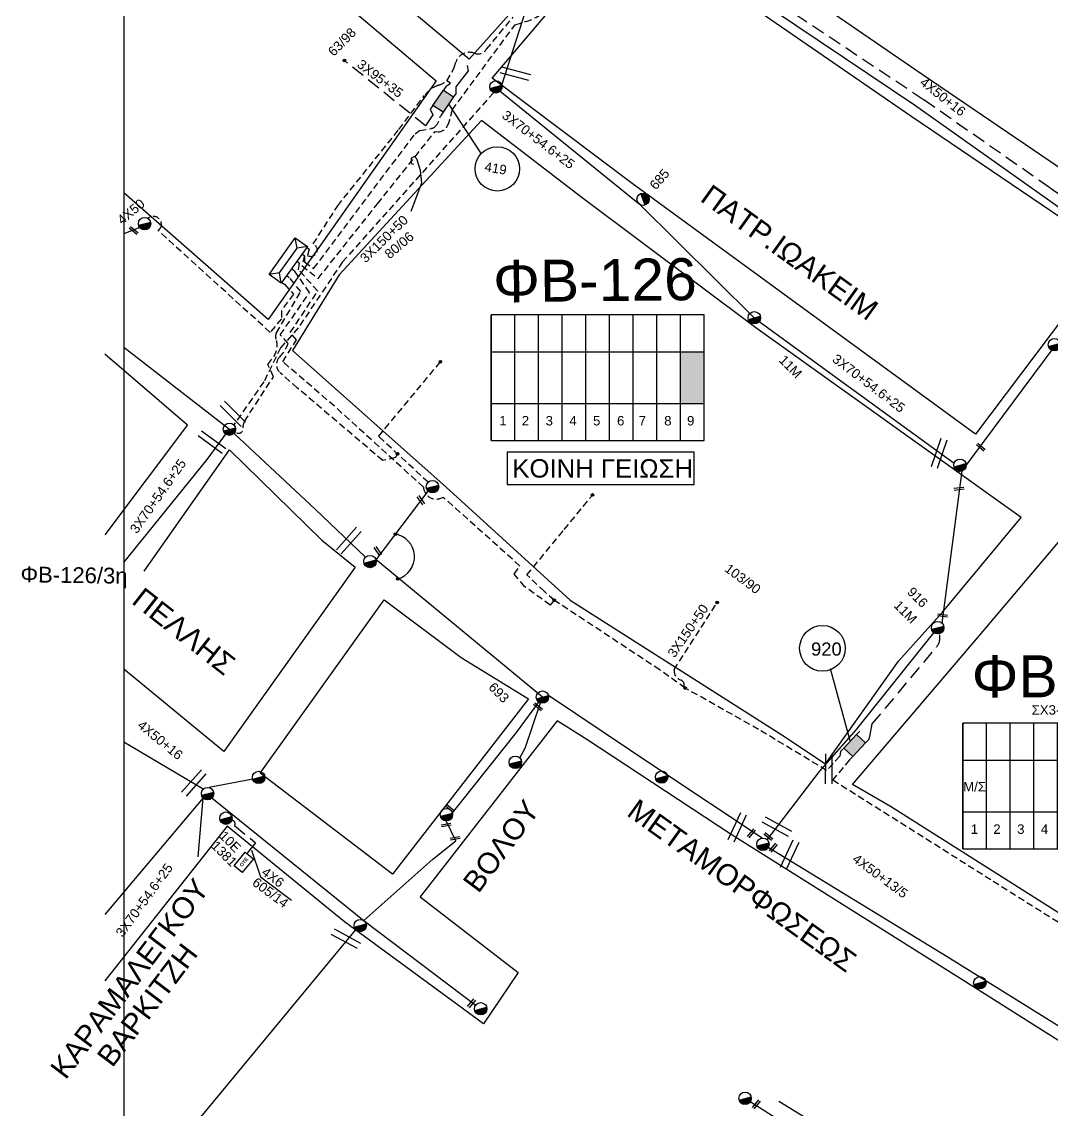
# Model space of a CAD drawing. Header units: millimetres. Extents: x 6950 to 9601, y 853 to 1951.
# Drawn here: x 6973.3 to 7169.3, y 1475 to 1682 of the extents above; entities that cross this region are included whole.
import ezdxf
from ezdxf.enums import TextEntityAlignment as Align

# ---------------------------------------------------------------- set-up
doc = ezdxf.new("R2010")
doc.units = ezdxf.units.MM
doc.linetypes.add('DASHED', pattern=[19.05, 12.7, -6.35])
for name, color, linetype in [('Link Box 4 Διευθύνσεων', 7, 'Continuous'), ('Pillar OTE', 7, 'Continuous'), ('Άγνωστα', 7, 'Continuous'), ('Ασφαλειοκιβώτια Χ.Τ 9 αναχωρήσεων', 7, 'Continuous'), ('Επιγραφές - Σχήματα', 7, 'Continuous'), ('Καλώδια ΧΤ   3x150+50CU', 7, 'DASHED'), ('Μηχανική τομή', 7, 'Continuous'), ('Στύλος ΦΜ', 7, 'Continuous'), ('Στύλος ΦΜ @ 1', 7, 'Continuous'), ('Συνδέσεις', 7, 'Continuous'), ('Συνεστραμμένα ΧΤ   3x70+54.6+25 AL', 7, 'SYN_LINE'), ('Τομή', 7, 'Continuous'), ('Υποσταθμός πόλεως', 7, 'Continuous'), ('Υπόβαθρο ΔΕΗ', 7, 'Continuous'), ('Υπόγεια καλώδια Παροχών ΧΤ   4x6', 7, 'DASHED')]:
    doc.layers.add(name, color=color, linetype=linetype)
doc.styles.add('Annotative', font='ARIAL.TTF')
doc.styles.add('arial', font='ARIAL.TTF')
doc.styles.get("Standard").update_dxf_attribs({"font": 'ARIAL.TTF'})
doc.linetypes.add('SYN_LINE', pattern='A,0.5,-0.0001,["/\\/\\/\\/",Standard,S=0.1,R=0,X=0,Y=-0.05],-0.25', length=0.7501)
doc.dimstyles.new('ISO-25', dxfattribs={"dimtxt": 2.5, "dimasz": 2.5, "dimexe": 1.25, "dimexo": 0.625, "dimtad": 1, "dimtxsty": 'Standard', "dimcen": 2.5, "dimadec": 0, "dimazin": 0, "dimtfac": 1, "dimtmove": 0, "dimatfit": 3, "dimfxl": 1, "dimarcsym": 0})

# ---------------------------------------------------------------- blocks, each defined once
blk = doc.blocks.new('ΜΗΧΑΝΙΚΗ ΤΟΜΗ')
at = {"layer": 'Μηχανική τομή', "ltscale": 40}
for p, q in [((-1.89, 0.78), (1.89, 0.78)), ((1.89, 0), (-1.89, 0))]:
    blk.add_line(p, q, dxfattribs=at)
blk = doc.blocks.new('ΤΟΜΗ')
at = {"layer": 'Τομή', "ltscale": 40}
for p, q in [((-5.68, 0), (5.68, 0)), ((5.68, -2.33), (-5.68, -2.33))]:
    blk.add_line(p, q, dxfattribs=at)
blk = doc.blocks.new('ΥΠΑΡΧΩΝ ΤΣΙΜΕΝΤΕΝΙΟΣ ΣΤΥΛΟΣ')
at = {"layer": 'Στύλος ΦΜ'}
blk.add_hatch(color=7, dxfattribs=at).paths.add_polyline_path([(-1.29, -2.28, 0.574793), (2.62, 0, 0.268822), (1.3, 2.27)])
at = {"layer": 'Στύλος ΦΜ', "color": 7}
blk.add_line((-1.29, -2.28), (1.3, 2.27), dxfattribs=at)
blk.add_circle((0, 0), 2.62, dxfattribs=at)
at = {"layer": 'Στύλος ΦΜ', "flags": 4}
for tag, p in [('ΑΡΙΘΜΟΣ', (-4.68, 8.05)), ('ΤΥΠΟΣ', (-4.91, 3.03))]:
    blk.add_attdef(tag, p, '', height=4, dxfattribs=at)
blk = doc.blocks.new('ΥΠΟΣΤΑΘΜΟΣ ΠΟΛΕΩΣ 6 ΑΝΑΧΩΡΗΣΕΩΝ')
at = {"layer": 'Υποσταθμός πόλεως', "linetype": 'Continuous', "ltscale": 40}
for p, q in [((-8.18, -2.82), (-8.18, -4)), ((-5.01, -2.82), (-5.01, -4)), ((-1.74, -2.82), (-1.74, -4)), ((1.65, -2.82), (1.65, -4)), ((5.07, -2.82), (5.07, -4)), ((8.16, -2.82), (8.16, -4))]:
    blk.add_line(p, q, dxfattribs=at)
blk.add_lwpolyline([(-8.57, 2.82), (8.57, 2.82), (8.57, -2.82), (-8.57, -2.82)], close=True, dxfattribs=at)
for points in [[(-5.75, 0), (-8.57, 2.82)], [(5.75, 0), (8.57, 2.82)], [(-8.57, -2.82), (-5.75, 0)], [(-5.75, 0), (5.75, 0)], [(8.57, -2.82), (5.75, 0)]]:
    blk.add_lwpolyline(points, dxfattribs=at)
at = {"layer": 'Υποσταθμός πόλεως', "linetype": 'SYN_LINE', "ltscale": 40, "flags": 1}
for tag, p in [('ΜΕΤΑΣΧΗΜΑΤΙΣΜΟΣ', (9.64, 1.91)), ('ΙΣΧΥΣ', (9.62, -0.89)), ('ΑΡΙΘΜΟΣ', (9.74, -3.61))]:
    blk.add_attdef(tag, p, '', height=1.8, dxfattribs=at)
blk = doc.blocks.new('LINK BOX 4 ΑΝΑΧΩΡΗΣΕΩΝ')
at = {"layer": 'Link Box 4 Διευθύνσεων', "ltscale": 40}
blk.add_hatch(color=256, dxfattribs=at).paths.add_polyline_path([(-3.54, 0), (-3.54, -4.67), (3.54, -4.67), (3.54, 0)])
for p, q in [((-3.54, 0), (-5.33, 0)), ((5.33, 0), (3.54, 0)), ((-3.54, -4.67), (-5.33, -4.67)), ((5.33, -4.67), (3.54, -4.67))]:
    blk.add_line(p, q, dxfattribs=at)
blk.add_lwpolyline([(-3.54, -4.67), (-3.54, 0), (3.54, 0), (3.54, -4.67)], close=True, dxfattribs=at)
blk = doc.blocks.new('ΑΣΦΑΛΕΙΟΚΙΒΩΤΙΟ ΥΠΟΣΤΑΘΜΟΥ 9 ΑΝΑΧΩΡΗΣΕΩΝ')
at = {"layer": 'Ασφαλειοκιβώτια Χ.Τ 9 αναχωρήσεων', "ltscale": 40}
for p, q in [((-23.8, 40.36), (24.02, 40.36)), ((-9.72, 40.36), (-9.72, -40.64)), ((9.94, 40.36), (9.94, -40.64)), ((-23.8, 31.36), (24.02, 31.36)), ((-23.8, 22.36), (24.02, 22.36)), ((-23.8, 13.36), (24.02, 13.36)), ((-23.8, 4.36), (24.02, 4.36)), ((-23.8, -4.64), (24.02, -4.64)), ((-23.8, -13.64), (24.02, -13.64)), ((-23.8, -22.64), (24.02, -22.64)), ((-23.8, -31.64), (24.02, -31.64))]:
    blk.add_line(p, q, dxfattribs=at)
at = {"layer": 'Ασφαλειοκιβώτια Χ.Τ 9 αναχωρήσεων'}
blk.add_lwpolyline([(-23.8, -40.64), (24.02, -40.64), (24.02, 40.36), (-23.8, 40.36)], close=True, dxfattribs=at)
for s, p in [('1', (-18.12, 37.3)), ('2', (-18.12, 28.73)), ('3', (-18.12, 19.66)), ('4', (-18.12, 10.64)), ('5', (-18.12, 1.63)), ('6', (-18.12, -7.51)), ('7', (-18.12, -15.75)), ('8', (-18.12, -25.44)), ('9', (-18.12, -34.13))]:
    blk.add_text(s, height=3.6, rotation=270, dxfattribs=at).set_placement(p)
at = {"layer": 'Ασφαλειοκιβώτια Χ.Τ 9 αναχωρήσεων', "ltscale": 40}
for tag, height, p in [('ΟΝΟΜΑ', 5, (-0.16, 44.31)), ('ΚΕΙΜΕΝΟ 1', 2, (17.06, 35.59)), ('ΚΕΙΜΕΝΟ 2', 2, (17.06, 26.88)), ('ΚΕΙΜΕΝΟ 3', 2, (17.06, 17.69)), ('ΚΕΙΜΕΝΟ 4', 2, (17.06, 8.71)), ('ΚΕΙΜΕΝΟ 5', 2, (17.06, -0.13)), ('ΚΕΙΜΕΝΟ 6', 2, (17.06, -9.05)), ('ΚΕΙΜΕΝΟ 7', 2, (17.06, -18.13)), ('ΚΕΙΜΕΝΟ 8', 2, (17.06, -26.85)), ('ΚΕΙΜΕΝΟ 9', 2, (17.06, -35.99)), ('ΣΧ', 2, (-0.1, -42.64))]:
    blk.add_attdef(tag, text='', height=height, dxfattribs=at).set_placement(p, align=Align.MIDDLE_CENTER)
blk = doc.blocks.new('_ΣΥΝΔΕΣΗ')
at = {"layer": 'Συνδέσεις', "linetype": 'SYN_LINE', "ltscale": 40}
blk.add_hatch(color=256, dxfattribs=at).paths.add_polyline_path([(0.5, -0.01, 1), (-0.5, -0.01, 1)])
at = {"layer": 'Συνδέσεις'}
blk.add_circle((0, -0.01), 0.5, dxfattribs=at)
blk = doc.blocks.new('PILLAR ΟΤΕ')
at = {"layer": 'Pillar OTE', "ltscale": 40}
blk.add_lwpolyline([(-3.31, 2.02), (3.39, 2.02), (3.39, -1.99), (-3.31, -1.99)], close=True, dxfattribs=at)
at = {"layer": 'Pillar OTE', "insert": (-1.81, 0.71), "char_height": 1.3575, "width": 109.961, "attachment_point": 1}
blk.add_mtext('{\\fArial|b1|i0|c161|p34;OTE}', dxfattribs=at)

msp = doc.modelspace()

# ---------------------------------------------------------------- hatches: boundary and pattern name
at = {"layer": 'Ασφαλειοκιβώτια Χ.Τ 9 αναχωρήσεων', "ltscale": 40}
for color in [62, 27, 1, 154, 133, 2, 30]:
    msp.add_hatch(color=color, dxfattribs=at).paths.add_polyline_path([(7098.6, 1609.44), (7103.1, 1609.44), (7103.1, 1619.27), (7098.6, 1619.27)])

# ---------------------------------------------------------------- linework, layer by layer
at = {"layer": 'Άγνωστα', "color": 30, "linetype": 'DASHED', "ltscale": 0.2}
msp.add_lwpolyline([(7100.18, 1713.11), (7097.73, 1710.75), (7095.34, 1712.66), (7088.8, 1704.56), (7093.54, 1701.45), (7117.33, 1685.54), (7144.86, 1667.24), (7168.9, 1650.47), (7192.13, 1633.84), (7209.43, 1621.76, -0.349874), (7210.79, 1621.27)], format="xyb", dxfattribs=at)
at = {"layer": 'Άγνωστα', "color": 2}
msp.add_lwpolyline([(7064.63, 1669.95), (7070.12, 1687.22)], dxfattribs=at)
at = {"layer": 'Άγνωστα', "color": 133, "linetype": 'DASHED', "ltscale": 0.2}
msp.add_lwpolyline([(7051.02, 1665.38), (7051.48, 1664.31), (7050.11, 1662.24), (7034.69, 1674.64)], dxfattribs=at)
at = {"layer": 'Άγνωστα', "color": 133}
for points in [[(7055.95, 1668.47), (7055.93, 1669.65), (7058.28, 1672.67), (7058.12, 1673.73)], [(7054.02, 1669.78), (7054.85, 1670.37), (7054.19, 1670.78)], [(7237.12, 1448.73), (7209.83, 1466.85), (7172.93, 1489.46), (7149.29, 1504.13), (7115.28, 1524.95)]]:
    msp.add_lwpolyline(points, dxfattribs=at)
at = {"layer": 'Άγνωστα', "color": 154}
msp.add_lwpolyline([(6995.76, 1642.9), (6992.76, 1641.68)], dxfattribs=at)
at = {"layer": 'Άγνωστα', "color": 173}
msp.add_lwpolyline([(6992.76, 1620.12), (7012.82, 1604.51), (7012.82, 1604.51), (7029.22, 1589.22), (7038.73, 1580.18)], dxfattribs=at)
at = {"layer": 'Άγνωστα', "color": 27}
for points in [[(7148.35, 1567.6), (7152.19, 1596.58), (7169.69, 1620.16), (7209.97, 1620.28)], [(7007.84, 1536.04), (6992.76, 1545.02), (6992.76, 1545.02)]]:
    msp.add_lwpolyline(points, dxfattribs=at)
at = {"layer": 'Άγνωστα', "color": 62, "linetype": 'DASHED', "ltscale": 0.1}
msp.add_lwpolyline([(7050.61, 1594.43), (7041.18, 1603.16), (7052.95, 1617.34)], dxfattribs=at)
at = {"layer": 'Άγνωστα', "color": 62}
for points in [[(7038.41, 1511.04), (7051.52, 1522.76), (7055.85, 1526.21), (7054.06, 1530.02), (7067.39, 1546.84), (7072.34, 1553.57), (7040.7, 1579.65), (7050.61, 1592.76)], [(7068.04, 1541.99), (7069.08, 1543.86), (7071.96, 1552.46)], [(7017.25, 1537.98), (7008.95, 1536.34)], [(7006.85, 1523.19), (7007.83, 1534.37)], [(7009.5, 1534.37), (7038.44, 1511.02), (7059.72, 1494.88)]]:
    msp.add_lwpolyline(points, dxfattribs=at)
at = {"layer": 'Άγνωστα', "color": 1, "linetype": 'DASHED', "ltscale": 0.1}
msp.add_lwpolyline([(7074.57, 1572), (7072.68, 1573.69), (7069.41, 1576.82), (7076.48, 1585.43), (7081.86, 1591.99)], dxfattribs=at)
msp.add_lwpolyline([(7099.27, 1555.44), (7099.29, 1555.91, 0.32971), (7098.7, 1556.78, -0.335758), (7097.37, 1558.79), (7105.6, 1571.57)], format="xyb", dxfattribs=at)
at = {"layer": 'Άγνωστα', "color": 27, "linetype": 'Continuous', "ltscale": 0.2}
for points in [[(7132.07, 1547.41), (7132.07, 1547.41), (7147.51, 1566.77)], [(7115.11, 1526.39), (7125.02, 1539.39), (7132.07, 1547.41), (7132.07, 1547.41)]]:
    msp.add_lwpolyline(points, dxfattribs=at)
at = {"layer": 'Άγνωστα', "color": 27, "linetype": 'DASHED', "ltscale": 0.2}
msp.add_lwpolyline([(7134.4, 1545.49), (7134.6, 1546.08), (7135.08, 1548.45), (7147.27, 1563.05, 0.247442), (7147.82, 1565.63, 323.28542)], format="xyb", dxfattribs=at)
at = {"layer": 'Άγνωστα', "color": 7}
msp.add_lwpolyline([(7114.11, 1526.73), (7094.31, 1539.89), (7073.47, 1553.88)], dxfattribs=at)
at = {"layer": 'Άγνωστα', "color": 27, "linetype": 'DASHED', "ltscale": 0.1}
msp.add_lwpolyline([(7130.75, 1541.61), (7127.56, 1537.83), (7158.04, 1518.58), (7177.39, 1506.36), (7174.63, 1502.72), (7208.17, 1483.38), (7213.75, 1493.12)], dxfattribs=at)
at = {"layer": 'Άγνωστα', "color": 30}
msp.add_lwpolyline([(7179.38, 1436.49), (7139.06, 1459.28), (7111.88, 1476.6)], dxfattribs=at)
at = {"layer": 'Άγνωστα'}
msp.add_circle((7125.59, 1562.84), 4.34, dxfattribs=at)
at = {"layer": 'Επιγραφές - Σχήματα'}
msp.add_lwpolyline([(6992.76, 898.14), (9488.75, 898.14), (9488.75, 1914.05), (6992.76, 1914.05)], close=True, dxfattribs=at)
for points in [[(7054.4, 1666.45), (7060.54, 1657.08)], [(7047.37, 1646.02), (7049.38, 1651.37), (7049.15, 1653.71), (7048.48, 1655.94), (7048.04, 1656.39), (7047.37, 1656.06), (7047.37, 1655.05), (7047.92, 1654.94)], [(7127.04, 1559.02), (7130.83, 1545.3)]]:
    msp.add_lwpolyline(points, dxfattribs=at)
at = {"layer": 'Επιγραφές - Σχήματα', "color": 190}
msp.add_lwpolyline([(7065.66, 1593.99), (7101.18, 1593.99), (7101.18, 1600.17), (7065.66, 1600.17)], close=True, dxfattribs=at)
at = {"layer": 'Επιγραφές - Σχήματα'}
msp.add_circle((7063.77, 1654.05), 4.22, dxfattribs=at)
msp.add_arc((7043.66, 1580.26), 4.36, 285.4543, 82.3073, dxfattribs=at)
at = {"layer": 'Καλώδια ΧΤ   3x150+50CU', "color": 85, "linetype": 'Continuous', "ltscale": 0.2}
msp.add_lwpolyline([(7143.52, 1765.88), (7124.06, 1744.75), (7105.26, 1724.19), (7095.2, 1713.55), (7086.55, 1704.53), (7107.41, 1690.28), (7143.09, 1666.23), (7185.92, 1635.86), (7210.06, 1620.61)], dxfattribs=at)
at = {"layer": 'Καλώδια ΧΤ   3x150+50CU', "color": 30, "linetype": 'DASHED', "ltscale": 0.1}
msp.add_lwpolyline([(7027.11, 1637.52), (7026.6, 1635.66), (7029.69, 1633.19), (7041, 1647.4), (7051.94, 1661.16), (7052.43, 1661.12, 0.325034), (7054.32, 1662.28, 0.052448), (7055.2, 1665.28), (7067.13, 1681.45), (7069.11, 1682.05, 0.122818), (7074.02, 1684.99), (7080.45, 1691.04), (7088.2, 1700.51), (7089.3, 1700.3, 0.22961), (7093.54, 1701.45, -0.373186)], format="xyb", dxfattribs=at)
at = {"layer": 'Καλώδια ΧΤ   3x150+50CU', "color": 2, "linetype": 'DASHED', "ltscale": 0.1}
msp.add_lwpolyline([(7028.01, 1638.78), (7027.66, 1637.52), (7027.97, 1637.44, 0.41222), (7029.48, 1638.29, 0.38143), (7028.76, 1639.76), (7033.41, 1647.03), (7045.03, 1661.52), (7049.95, 1668.02, -0.146474), (7052.59, 1669.95, 0.067247), (7054.19, 1670.78), (7055.52, 1673.14), (7055.88, 1674.32, -0.435479), (7059.43, 1676.04, 0.367213), (7061.7, 1676.82), (7066.76, 1682.88)], format="xyb", dxfattribs=at)
at = {"layer": 'Καλώδια ΧΤ   3x150+50CU', "color": 133, "linetype": 'DASHED', "ltscale": 0.1}
msp.add_lwpolyline([(7063.07, 1668.54), (7034.34, 1636.37), (7025.89, 1623.79), (7022.54, 1620.02), (7019.36, 1613.54), (7013.65, 1605.34)], dxfattribs=at)
msp.add_lwpolyline([(7027.11, 1637.52), (7027.11, 1636.35), (7028.84, 1635.07), (7048.13, 1660.69), (7048.97, 1661.34), (7051.27, 1661.75, 0.154967), (7051.95, 1662.1, 0.156792), (7052.95, 1664.06, -12.44514)], format="xyb", dxfattribs=at)
at = {"layer": 'Καλώδια ΧΤ   3x150+50CU', "color": 154, "linetype": 'DASHED', "ltscale": 0.1}
msp.add_lwpolyline([(7023.28, 1632.12), (7025.02, 1630.2), (7022.71, 1627.07), (7022.71, 1625.54), (7020.57, 1622.94), (6999.3, 1642.29), (6999.72, 1642.78), (6999.72, 1642.78, 0.83201), (6997.32, 1644.62, 6.738632)], format="xyb", dxfattribs=at)
at = {"layer": 'Καλώδια ΧΤ   3x150+50CU', "color": 1, "linetype": 'DASHED', "ltscale": 0.1}
msp.add_lwpolyline([(7129.05, 1543.21), (7128.91, 1542.3), (7126.39, 1539.63), (7113.44, 1547.42), (7099.48, 1555.29), (7094.66, 1558.73), (7074.57, 1572), (7073.84, 1571.05), (7068.96, 1574.6), (7066.99, 1576.98), (7068.04, 1578.5), (7053.56, 1591.53), (7052.76, 1591.31, -0.475129), (7049.72, 1593.5), (7032.8, 1608.9), (7022.97, 1617.36), (7025.55, 1621.5), (7024.4, 1622.94), (7029.63, 1630.8), (7025.98, 1634.83), (7026.12, 1636.12)], format="xyb", dxfattribs=at)
at = {"layer": 'Καλώδια ΧΤ   3x150+50CU', "color": 62, "linetype": 'DASHED', "ltscale": 0.1}
msp.add_lwpolyline([(7044.79, 1599.82), (7044.41, 1599.13), (7041.97, 1598.57), (7025.75, 1612.36), (7022.48, 1615.24, -0.425981), (7022.35, 1618.24, 0.099312), (7024.01, 1620.85), (7022.5, 1622.46), (7028.03, 1630.5), (7025.22, 1634.68)], format="xyb", dxfattribs=at)
at = {"layer": 'Καλώδια ΧΤ   3x150+50CU', "color": 27, "linetype": 'DASHED', "ltscale": 0.1}
msp.add_lwpolyline([(7012.46, 1604.02), (7012.82, 1604.51), (7014.21, 1603.82, 0.583288), (7015.39, 1604.63, -0.151028), (7015.69, 1606.01), (7021.19, 1614.49), (7020.14, 1616.84), (7021.24, 1618.36, 0.248649), (7021.69, 1621.66, -0.209415), (7021.76, 1622.87), (7026.41, 1630.72), (7024.19, 1633.41)], format="xyb", dxfattribs=at)
at = {"layer": 'Συνεστραμμένα ΧΤ   3x70+54.6+25 AL', "color": 133, "linetype": 'SYN_LINE', "ltscale": 20}
for points in [[(7064.32, 1668.81), (7090.71, 1647.38), (7112.64, 1625.72)], [(7112.64, 1625.72), (7150.65, 1598.09)]]:
    msp.add_lwpolyline(points, dxfattribs=at)
at = {"layer": 'Συνεστραμμένα ΧΤ   3x70+54.6+25 AL', "color": 27, "linetype": 'SYN_LINE', "ltscale": 20}
msp.add_lwpolyline([(6992.76, 1579.19), (7008.59, 1598.76), (7012.46, 1604.02)], dxfattribs=at)
at = {"layer": 'Συνεστραμμένα ΧΤ   3x70+54.6+25 AL', "color": 62, "linetype": 'SYN_LINE', "ltscale": 20}
msp.add_lwpolyline([(7007.83, 1534.37), (6989.1, 1512.19)], dxfattribs=at)
at = {"layer": 'Συνεστραμμένα ΧΤ   3x70+54.6+25 AL', "color": 173, "linetype": 'SYN_LINE', "ltscale": 20}
msp.add_lwpolyline([(7036.75, 1509.2), (6992.76, 1456.04)], dxfattribs=at)
at = {"layer": 'Υπόβαθρο ΔΕΗ'}
for points in [[(7185.31, 1644.35), (7197.71, 1661.15), (7212.32, 1680.94), (7229.16, 1703.76), (7241.48, 1722.79), (7202.36, 1753.1), (7177.88, 1771.35), (7167.34, 1779.94), (7138.68, 1748.11), (7117.07, 1724.71), (7096.37, 1705.19), (7144.53, 1672.09), (7181.93, 1646.61), (7185.29, 1644.32)], [(7045.81, 1775.83), (7063.61, 1743.35), (7080.01, 1712.35), (7084.41, 1704.03), (7058.41, 1674.89), (7002.52, 1721.68), (7028.69, 1756.13), (7045.81, 1775.83)], [(6999.28, 1715.05), (7021.62, 1696.59), (7052.15, 1670.8), (7020.21, 1625.38), (6992.76, 1649.5)], [(7154.7, 1603.6), (7089.41, 1651.28), (7062.78, 1671.28), (7088.31, 1701.39), (7142.42, 1664.15), (7180.75, 1638.13), (7154.7, 1603.6)], [(7024.82, 1619.5), (7054.05, 1593.51), (7077.64, 1572), (7117.86, 1546.38), (7126.19, 1540.85), (7140.06, 1560.4), (7148.4, 1569.72), (7163.37, 1587.74), (7112.9, 1623.82), (7079.64, 1648.73), (7060.76, 1663.27), (7033.69, 1633.91), (7024.82, 1619.5)], [(7177.22, 1508.27), (7138.52, 1532.77), (7131.29, 1536.95), (7155.45, 1565.29), (7191.55, 1607.87), (7204.1, 1623.25), (7226.14, 1606.79), (7251.4, 1589.31), (7207.68, 1540.49), (7177.22, 1508.27)], [(6989.1, 1618.89), (7004.86, 1605.33), (6989.1, 1584.4)], [(6996.58, 1577.5), (7012.82, 1600.61), (7030.38, 1583.44), (7036.72, 1578.27), (7011.77, 1543.23), (6992.76, 1558.87)], [(7018.69, 1539.11), (7042.23, 1572.04), (7056.88, 1561.11), (7069.72, 1553.22), (7043.84, 1519.88), (7018.69, 1539.11)], [(7117.3, 1476.73), (7169.04, 1445), (7180.1, 1437.91), (7212.59, 1444.81), (7231.88, 1449.87), (7190.51, 1475.54), (7152.78, 1499.43), (7108.26, 1527.42), (7080.79, 1545.51), (7075.13, 1549.07), (7049.1, 1515.55), (7067.76, 1501.19), (7061.14, 1491.43), (7034.73, 1510.84), (7012.37, 1528.99), (7012.37, 1528.99)], [(7012.37, 1528.99), (6989.1, 1499.62)], [(7018.74, 1519.38), (7024.61, 1514.91)]]:
    msp.add_lwpolyline(points, dxfattribs=at)
at = {"layer": 'Υπόγεια καλώδια Παροχών ΧΤ   4x6', "color": 62, "linetype": 'DASHED', "ltscale": 0.2}
msp.add_lwpolyline([(7012.92, 1530.07, -0.742718), (7013.81, 1529.11), (7017.81, 1525.86), (7016.22, 1523.9)], format="xyb", dxfattribs=at)

# ---------------------------------------------------------------- block references
at = {"layer": 'Link Box 4 Διευθύνσεων', "xscale": 0.4999999999999999, "yscale": 0.4999999999999999, "zscale": 0.4999999999999999}
for p, rotation in [((7052.52, 1667.58), 55.74001693176753), ((7130.88, 1545.15), 46.74073023632175)]:
    msp.add_blockref('LINK BOX 4 ΑΝΑΧΩΡΗΣΕΩΝ', p, dxfattribs=dict(at, rotation=rotation))
at = {"layer": 'Pillar OTE', "xscale": 0.5, "yscale": 0.5, "zscale": 0.5, "rotation": 51.10976284150556}
msp.add_blockref('PILLAR ΟΤΕ', (7015.54, 1522.13), dxfattribs=at)
at = {"layer": 'Ασφαλειοκιβώτια Χ.Τ 9 αναχωρήσεων', "xscale": 0.5, "yscale": 0.5, "zscale": 0.5, "rotation": 90}
for p in [(7082.78, 1614.3), (7172.45, 1536.61)]:
    msp.add_blockref('ΑΣΦΑΛΕΙΟΚΙΒΩΤΙΟ ΥΠΟΣΤΑΘΜΟΥ 9 ΑΝΑΧΩΡΗΣΕΩΝ', p, dxfattribs=at)
at = {"layer": 'Μηχανική τομή'}
for p, xscale, yscale, zscale, rotation in [((6994.71, 1642.48), 0.4999999999999999, 0.4999999999999999, 0.4999999999999999, 140.34616091017), ((7155.84, 1601.27), 0.4999999999999998, 0.4999999999999998, 0.4999999999999998, 140.1222930526941), ((7151.54, 1593.39), 0.4999999999999997, 0.4999999999999997, 0.4999999999999997, 186.7397094644348), ((7049.37, 1591.13), 0.4999999999999999, 0.4999999999999999, 0.4999999999999999, 125.3262665389802), ((7041.21, 1581.45), 0.4999999999999999, 0.4999999999999999, 0.4999999999999999, 125.3262665389802), ((7148.47, 1569.28), 0.4999999999999998, 0.4999999999999998, 0.4999999999999998, 171.6246227177674), ((7071.6, 1551.88), 0.4999999999999999, 0.4999999999999999, 0.4999999999999999, 140.34616091017), ((7054.88, 1532.53), 0.4999999999999999, 0.4999999999999999, 0.4999999999999999, 140.34616091017), ((7054, 1529.42), 0.4999999999999999, 0.4999999999999999, 0.4999999999999999, 189.6816109152779), ((7112.22, 1527.52), 0.4999999999999999, 0.4999999999999999, 0.4999999999999999, 50.53033327265273), ((7055.73, 1526.86), 0.4999999999999999, 0.4999999999999999, 0.4999999999999999, 189.6816109152779), ((7115.43, 1527.19), 0.4999999999999998, 0.4999999999999998, 0.4999999999999998, 140.1222930526941), ((7116.41, 1524.78), 0.4999999999999999, 0.4999999999999999, 0.4999999999999999, 50.53033327265273), ((7058.99, 1495.16), 0.4999999999999999, 0.4999999999999999, 0.4999999999999999, 50.53033327265273), ((7113.17, 1475.96), 0.4999999999999999, 0.4999999999999999, 0.4999999999999999, 50.53033327265273)]:
    msp.add_blockref('ΜΗΧΑΝΙΚΗ ΤΟΜΗ', p, dxfattribs=dict(at, xscale=xscale, yscale=yscale, zscale=zscale, rotation=rotation))
at = {"layer": 'Στύλος ΦΜ @ 1', "ltscale": 40, "xscale": 0.449999999999818, "yscale": 0.449999999999818, "zscale": 0.449999999999818, "rotation": 314.8423271884067}
for p in [(7063.49, 1669.64), (6996.69, 1643.62), (7169.71, 1620.6), (7012.82, 1604.51), (7151.75, 1597.67), (7051.44, 1593.59), (7039.56, 1579.34), (7067.2, 1541.16), (7018.39, 1538.29), (7095.01, 1538.34), (7008.67, 1535.2), (7054.08, 1531.2), (7114.28, 1525.56), (7037.7, 1510.1), (7155.52, 1499.22), (7060.6, 1494.28), (7110.88, 1477.23)]:
    msp.add_blockref('ΥΠΑΡΧΩΝ ΤΣΙΜΕΝΤΕΝΙΟΣ ΣΤΥΛΟΣ', p, dxfattribs=at)
at = {"layer": 'Στύλος ΦΜ @ 1', "ltscale": 40}
ref = msp.add_blockref('ΥΠΑΡΧΩΝ ΤΣΙΜΕΝΤΕΝΙΟΣ ΣΤΥΛΟΣ', (7091.48, 1648.27), dxfattribs=dict(at, xscale=0.449999999999818, yscale=0.449999999999818, zscale=0.449999999999818, rotation=49.29224719431167))
ref.add_attrib('ΤΥΠΟΣ', '685', (7093.92, 1649.91), dxfattribs={"layer": 'Στύλος ΦΜ', "height": 1.8, "rotation": 49.2922, "flags": 4})
ref = msp.add_blockref('ΥΠΑΡΧΩΝ ΤΣΙΜΕΝΤΕΝΙΟΣ ΣΤΥΛΟΣ', (7112.64, 1625.73), dxfattribs=dict(at, xscale=0.449999999999818, yscale=0.449999999999818, zscale=0.449999999999818, rotation=314.8423271884067))
ref.add_attrib('ΤΥΠΟΣ', '11M', (7117.17, 1617.53), dxfattribs={"layer": 'Στύλος ΦΜ', "height": 1.8, "rotation": 314.8423, "flags": 4})
ref = msp.add_blockref('ΥΠΑΡΧΩΝ ΤΣΙΜΕΝΤΕΝΙΟΣ ΣΤΥΛΟΣ', (7147.51, 1566.77), dxfattribs=dict(at, xscale=0.449999999999818, yscale=0.449999999999818, zscale=0.449999999999818, rotation=314.8423271884067))
ref.add_attrib('ΤΥΠΟΣ', '916', (7141.58, 1573.4), dxfattribs={"layer": 'Στύλος ΦΜ', "height": 1.8, "rotation": 314.8423, "flags": 4})
ref.add_attrib('ΑΡΙΘΜΟΣ', '11M', (7139.03, 1570.86), dxfattribs={"layer": 'Στύλος ΦΜ', "height": 1.8, "rotation": 314.8423, "flags": 4})
ref = msp.add_blockref('ΥΠΑΡΧΩΝ ΤΣΙΜΕΝΤΕΝΙΟΣ ΣΤΥΛΟΣ', (7072.34, 1553.57), dxfattribs=dict(at, xscale=0.449999999999818, yscale=0.449999999999818, zscale=0.449999999999818, rotation=314.8423271884067))
ref.add_attrib('ΤΥΠΟΣ', '693', (7061.95, 1555.28), dxfattribs={"layer": 'Στύλος ΦΜ', "height": 1.8, "rotation": 314.8423, "flags": 4})
ref = msp.add_blockref('ΥΠΑΡΧΩΝ ΤΣΙΜΕΝΤΕΝΙΟΣ ΣΤΥΛΟΣ', (7012.16, 1530.53), dxfattribs=dict(at, xscale=0.449999999999818, yscale=0.449999999999818, zscale=0.449999999999818, rotation=314.8423271884067))
ref.add_attrib('ΤΥΠΟΣ', '10Ε', (7010.76, 1527.01), dxfattribs={"layer": 'Στύλος ΦΜ', "height": 1.8, "rotation": 314.8423, "flags": 4})
ref.add_attrib('ΑΡΙΘΜΟΣ', '1381', (7009.22, 1525.11), dxfattribs={"layer": 'Στύλος ΦΜ', "height": 1.8, "rotation": 314.8423, "flags": 4})
at = {"layer": 'Συνδέσεις', "xscale": 0.5, "yscale": 0.5, "zscale": 0.25}
for p in [(7034.68, 1674.67), (7052.94, 1617.37), (7044.78, 1599.85), (7081.85, 1592.02), (7044.4, 1584.56), (7044.82, 1576.07), (7074.56, 1572.03), (7105.6, 1571.57), (7099.48, 1555.29)]:
    msp.add_blockref('_ΣΥΝΔΕΣΗ', p, dxfattribs=at)
at = {"layer": 'Τομή'}
for p, xscale, yscale, zscale, rotation in [((7067.03, 1671.6), 0.4999999999999997, 0.4999999999999997, 0.4999999999999997, 165.3656726724091), ((7013.87, 1607.87), 0.4999999999999999, 0.4999999999999999, 0.4999999999999999, 314.9583523954935), ((7009.83, 1602.55), 0.5, 0.5, 0.5, 323.7344089633267), ((7148.33, 1599.73), 0.4999999999999996, 0.4999999999999996, 0.4999999999999996, 250.9216398453168), ((7035.96, 1582.96), 0.4999999999999999, 0.4999999999999999, 0.4999999999999999, 228.4664190261378), ((7127.38, 1539.92), 0.4999999999999998, 0.4999999999999998, 0.4999999999999998, 269.7528383115169), ((7006.47, 1536.85), 0.4999999999999999, 0.4999999999999999, 0.4999999999999999, 228.4664190261378), ((7109.92, 1528.53), 0.4999999999999999, 0.4999999999999999, 0.4999999999999999, 245.0144954108707), ((7117.21, 1529.44), 0.5, 0.5, 0.5, 331.6009668978756), ((7119.9, 1523.32), 0.4999999999999999, 0.4999999999999999, 0.4999999999999999, 245.0144954108707), ((7035.22, 1508.1), 0.5, 0.5, 0.5, 331.6009668978756)]:
    msp.add_blockref('ΤΟΜΗ', p, dxfattribs=dict(at, xscale=xscale, yscale=yscale, zscale=zscale, rotation=rotation))
at = {"layer": 'Υποσταθμός πόλεως', "xscale": 0.4999999999999998, "yscale": 0.4999999999999998, "zscale": 0.4999999999999998, "rotation": 54.63276985117837}
msp.add_blockref('ΥΠΟΣΤΑΘΜΟΣ ΠΟΛΕΩΣ 6 ΑΝΑΧΩΡΗΣΕΩΝ', (7024.01, 1636.61), dxfattribs=at)

# ---------------------------------------------------------------- texts
at = {"ltscale": 40, "attachment_point": 1, "style": 'arial'}
for s, insert, char_height, width, rotation in [('ΠATP.IΩAKEIM', (7104.46, 1651.31), 4, 94.4586, 324.3175), ('ΦB-126', (7062.91, 1636.64), 8, 46.4484, 0.6613), ('ΦΒ-126/3η', (6973.12, 1578.42), 3, 94.4586, 359.1724), ('ΠEΛΛHΣ', (6996.48, 1574.67), 4, 94.4586, 321.8334), ('BOΛOY', (7056.96, 1518.45), 4, 94.4586, 53.3869), ('ΜΕΤΑΜΟΡΦΩΣΕΩΣ', (7090.5, 1534.43), 4, 94.4586, 324.3175), ('KAPAMAΛEΓKOY', (6978.48, 1483.03), 4, 94.4586, 52.9021), ('ΒΑΡΚΙΤΖΗ', (6987.36, 1485.33), 4, 94.4586, 52.9021)]:
    msp.add_mtext(s, dxfattribs=dict(at, insert=insert, char_height=char_height, width=width, rotation=rotation))
at = {"ltscale": 40, "insert": (7153.96, 1561.52), "char_height": 8, "width": 46.4484, "attachment_point": 1, "style": 'arial'}
msp.add_mtext('ΦB-127', dxfattribs=at)
at = {"layer": 'Άγνωστα', "ltscale": 40, "char_height": 1.8, "width": 34.5395, "attachment_point": 1, "style": 'arial'}
for s, insert, rotation in [('\\pt19.8;63/98', (7031.38, 1676.59), 45.6062), ('\\pt19.8;3X95+35', (7038.02, 1675.02), 322.7839), ('\\pt19.8;4X50+16', (7145.05, 1671.59), 322.0327), ('\\pt19.8;3X70+54.6+25', (7065.56, 1665.32), 322.7839), ('\\pt19.8;419', (7061.54, 1655.39), 350.4519), ('\\pt19.8;4X50', (6991.27, 1644.71), 40.2359), ('\\pt19.8;3X150+50', (7037.46, 1637.33), 44.3572), ('\\pt19.8;80/06', (7042.12, 1638.19), 40.2359), ('\\pt19.8;3X70+54.6+25', (7128.38, 1618.96), 322.7839), ('\\pt19.8;3X70+54.6+25', (6993.76, 1585.56), 54.943), ('\\pt19.8;103/90', (7107.9, 1579.09), 323.3204), ('\\pt19.8;3X150+50', (7096, 1561.94), 55.5022), ('\\pt19.8;4X50+16', (6996.32, 1549.32), 320.6787), ('\\pt19.8;Μ/Σ', (7152.35, 1537.43), 359.661), ('\\pt19.8;3X70+54.6+25', (6991.05, 1508.8), 54.0458), ('\\pt19.8;4X50+13/5', (7132.2, 1523.87), 323.7615), ('4Χ6', (7019.84, 1521.35), 323.3204), ('605/14', (7018.07, 1519.38), 323.3204)]:
    msp.add_mtext(s, dxfattribs=dict(at, insert=insert, rotation=rotation))
at = {"layer": 'Άγνωστα', "insert": (7123.43, 1563.95), "char_height": 2.5, "attachment_point": 1, "style": 'Annotative'}
msp.add_mtext_dynamic_manual_height_columns('920', width=4.8079, gutter_width=12.5, heights=[0], dxfattribs=at)
at = {"layer": 'Άγνωστα', "ltscale": 40, "insert": (7165.37, 1552.02), "char_height": 1.8, "width": 34.5395, "attachment_point": 1, "style": 'arial'}
msp.add_mtext('\\pt19.8;ΣX3-70029', dxfattribs=at)
at = {"layer": 'Επιγραφές - Σχήματα', "color": 190, "insert": (7066.62, 1598.82), "char_height": 3.5, "width": 35.1311, "attachment_point": 1}
msp.add_mtext('KOINH ΓΕΙΩΣΗ', dxfattribs=at)

# ---------------------------------------------------------------- leaders
at = {"layer": 'Επιγραφές - Σχήματα', "ltscale": 40}
msp.add_leader([(7017.02, 1524.43), (7018.74, 1519.38)], dimstyle='ISO-25', override={"dimasz": 1, "dimtad": 0}, dxfattribs=at)

doc.saveas('drawing.dxf')
